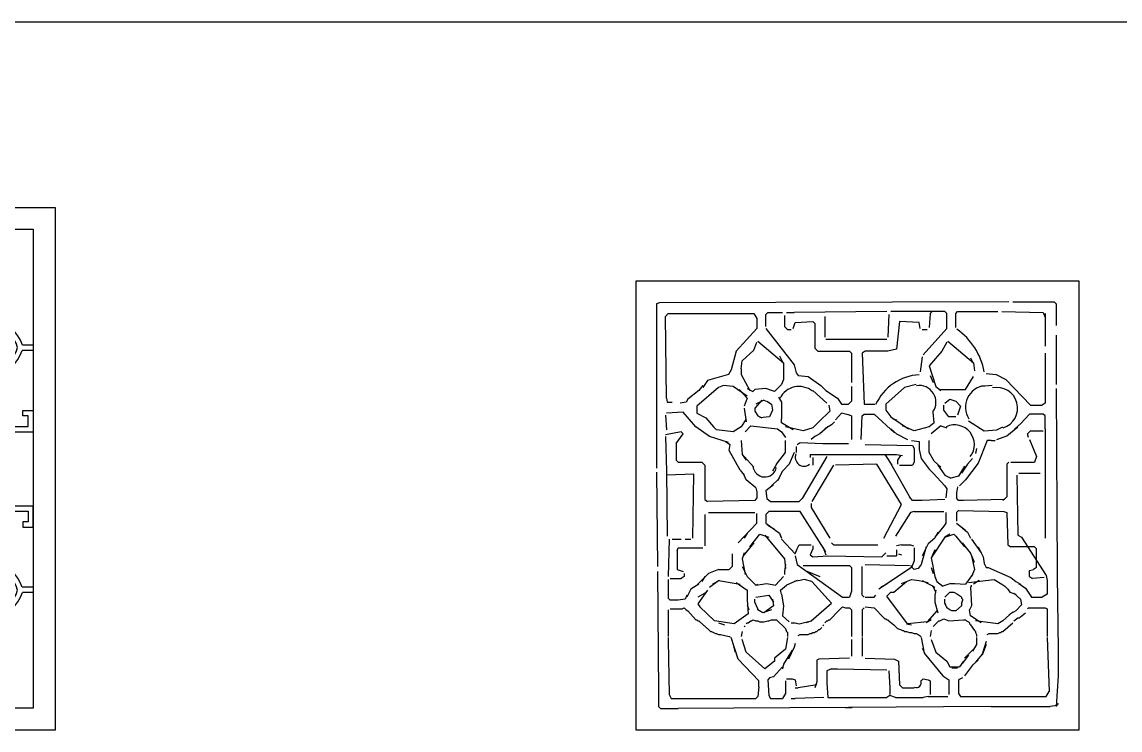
# Model space of a CAD drawing. Extents: x 12262 to 40734, y 30451 to 49613.
# Drawn here: x 24533 to 27056, y 35573 to 37200 of the extents above; entities that cross this region are included whole.
import ezdxf

# ---------------------------------------------------------------- set-up
doc = ezdxf.new("R2010")
doc.units = 0
doc.header["$LTSCALE"] = 0.85
doc.header["$MEASUREMENT"] = 0
doc.layers.get('0').update_dxf_attribs({"linetype": 'CONTINUOUS'})
doc.layers.add('www.cad-blocks.net', color=7, linetype='CONTINUOUS')

# ---------------------------------------------------------------- blocks, each defined once
blk = doc.blocks.new('A$C56401FD3')
for p, q in [((0, 0), (0, 1200)), ((0, 1200), (1200, 1200)), ((1200, 1200), (1200, 0)), ((50, 50), (50, 1150)), ((50, 1150), (1150, 1150)), ((303, 1111.5), (303, 1150)), ((315, 1111.8), (315, 1150)), ((454, 1126), (454, 1150)), ((454, 1150), (503, 1150)), ((491, 1138), (466, 1138)), ((466, 1138), (466, 1126)), ((491, 1088), (491, 1138)), ((503, 1100), (503, 1150)), ((697, 1100), (697, 1150)), ((746, 1150), (697, 1150)), ((709, 1088), (709, 1138)), ((709, 1138), (734, 1138)), ((734, 1138), (734, 1126)), ((746, 1126), (746, 1150)), ((885, 1111.8), (885, 1150)), ((897, 1111.5), (897, 1150)), ((1150, 1150), (1150, 50)), ((466, 1126), (454, 1126)), ((734, 1126), (746, 1126)), ((594, 1088), (491, 1088)), ((594, 1100), (503, 1100)), ((594, 1100), (697, 1100)), ((594, 1088), (594, 884)), ((606, 1088), (606, 884)), ((606, 1088), (709, 1088)), ((50, 884), (75.1, 884)), ((289, 898), (289, 858)), ((329, 898), (289, 898)), ((301, 886), (301, 870)), ((317, 886), (301, 886)), ((317, 870), (317, 886)), ((329, 858), (329, 898)), ((542.5, 884), (594, 884)), ((657.5, 884), (606, 884)), ((871, 858), (871, 898)), ((871, 898), (911, 898)), ((883, 870), (883, 886)), ((883, 886), (899, 886)), ((899, 886), (899, 870)), ((911, 898), (911, 858)), ((1150, 884), (1124.9, 884)), ((50, 872), (75.5, 872)), ((289, 858), (329, 858)), ((301, 870), (317, 870)), ((542.8, 872), (594, 872)), ((594, 872), (594, 709)), ((606, 872), (606, 709)), ((657.2, 872), (606, 872)), ((911, 858), (871, 858)), ((899, 870), (883, 870)), ((1150, 872), (1124.5, 872)), ((74, 734), (50, 734)), ((50, 734), (50, 685)), ((74, 722), (74, 734)), ((1126, 722), (1126, 734)), ((1126, 734), (1150, 734)), ((1150, 734), (1150, 685)), ((62, 697), (62, 722)), ((62, 722), (74, 722)), ((594, 709), (517.2, 709)), ((517.2, 709), (517.2, 679)), ((606, 709), (682.8, 709)), ((682.8, 709), (682.8, 679)), ((1138, 722), (1126, 722)), ((1138, 697), (1138, 722)), ((100, 685), (50, 685)), ((112, 697), (62, 697)), ((100, 594), (100, 685)), ((112, 606), (112, 697)), ((505.9, 606), (550, 697)), ((516.4, 600), (557.5, 685)), ((544.5, 697), (529.2, 697)), ((529.2, 697), (529.2, 691)), ((541.2, 691), (529.2, 691)), ((541.2, 691), (541.2, 679)), ((594, 697), (544.5, 697)), ((557.5, 685), (594, 685)), ((594, 697), (655.5, 697)), ((642.5, 685), (594, 685)), ((683.6, 600), (642.5, 685)), ((694.1, 606), (650, 697)), ((655.5, 697), (670.8, 697)), ((658.8, 691), (670.8, 691)), ((658.8, 691), (658.8, 679)), ((670.8, 697), (670.8, 691)), ((1088, 697), (1138, 697)), ((1088, 606), (1088, 697)), ((1100, 685), (1150, 685)), ((1100, 594), (1100, 685)), ((541.2, 679), (517.2, 679)), ((658.8, 679), (682.8, 679)), ((303, 644.2), (303, 606)), ((315, 644.5), (315, 606)), ((885, 644.5), (885, 606)), ((897, 644.2), (897, 606)), ((100, 606), (100, 515)), ((303, 606), (112, 606)), ((303, 606), (112, 606)), ((505.9, 606), (315, 606)), ((505.9, 606), (315, 606)), ((694.1, 606), (885, 606)), ((694.1, 606), (885, 606)), ((897, 606), (1088, 606)), ((897, 606), (1088, 606)), ((1100, 606), (1100, 515)), ((303, 594), (112, 594)), ((303, 594), (112, 594)), ((112, 594), (112, 503)), ((303, 555.8), (303, 594)), ((505.9, 594), (315, 594)), ((505.9, 594), (315, 594)), ((315, 555.5), (315, 594)), ((505.9, 594), (550, 503)), ((516.4, 600), (557.5, 515)), ((683.6, 600), (642.5, 515)), ((694.1, 594), (650, 503)), ((694.1, 594), (885, 594)), ((694.1, 594), (885, 594)), ((885, 555.5), (885, 594)), ((897, 594), (1088, 594)), ((897, 594), (1088, 594)), ((897, 555.8), (897, 594)), ((1088, 594), (1088, 503)), ((100, 515), (50, 515)), ((50, 466), (50, 515)), ((541.2, 521), (517.2, 521)), ((517.2, 491), (517.2, 521)), ((529.2, 503), (529.2, 509)), ((541.2, 509), (529.2, 509)), ((541.2, 509), (541.2, 521)), ((557.5, 515), (594, 515)), ((642.5, 515), (594, 515)), ((658.8, 509), (658.8, 521)), ((658.8, 521), (682.8, 521)), ((658.8, 509), (670.8, 509)), ((670.8, 503), (670.8, 509)), ((682.8, 491), (682.8, 521)), ((1100, 515), (1150, 515)), ((1150, 466), (1150, 515)), ((112, 503), (62, 503)), ((62, 503), (62, 478)), ((594, 491), (517.2, 491)), ((544.5, 503), (529.2, 503)), ((594, 503), (544.5, 503)), ((594, 503), (655.5, 503)), ((594, 328), (594, 491)), ((606, 491), (682.8, 491)), ((606, 328), (606, 491)), ((655.5, 503), (670.8, 503)), ((1088, 503), (1138, 503)), ((1138, 503), (1138, 478)), ((74, 466), (50, 466)), ((62, 478), (74, 478)), ((74, 478), (74, 466)), ((1138, 478), (1126, 478)), ((1126, 478), (1126, 466)), ((1126, 466), (1150, 466)), ((50, 328), (75.5, 328)), ((289, 302), (289, 342)), ((289, 342), (329, 342)), ((301, 314), (301, 330)), ((301, 330), (317, 330)), ((317, 330), (317, 314)), ((329, 342), (329, 302)), ((542.8, 328), (594, 328)), ((657.2, 328), (606, 328)), ((911, 342), (871, 342)), ((871, 342), (871, 302)), ((899, 330), (883, 330)), ((883, 330), (883, 314)), ((899, 314), (899, 330)), ((911, 302), (911, 342)), ((1150, 328), (1124.5, 328)), ((50, 316), (75.1, 316)), ((317, 314), (301, 314)), ((542.5, 316), (594, 316)), ((594, 112), (594, 316)), ((657.5, 316), (606, 316)), ((606, 112), (606, 316)), ((883, 314), (899, 314)), ((1150, 316), (1124.9, 316)), ((329, 302), (289, 302)), ((871, 302), (911, 302)), ((594, 112), (491, 112)), ((491, 112), (491, 62)), ((606, 112), (709, 112)), ((709, 112), (709, 62)), ((303, 88.5), (303, 50)), ((315, 88.2), (315, 50)), ((503, 100), (503, 50)), ((606, 100), (503, 100)), ((606, 100), (697, 100)), ((697, 100), (697, 50)), ((885, 88.2), (885, 50)), ((897, 88.5), (897, 50)), ((466, 74), (454, 74)), ((454, 74), (454, 50)), ((466, 62), (466, 74)), ((491, 62), (466, 62)), ((709, 62), (734, 62)), ((734, 62), (734, 74)), ((734, 74), (746, 74)), ((746, 74), (746, 50)), ((1150, 50), (50, 50)), ((454, 50), (503, 50)), ((746, 50), (697, 50)), ((1200, 0), (0, 0))]:
    blk.add_line(p, q)
for centre, radius, start, end in [((330.1, 1030.1), 85.8, 108.433, 170.3204), ((288.9, 1030.1), 85.8, 9.6796, 72.2845), ((911.1, 1030.1), 85.8, 107.7155, 170.3204), ((869.9, 1030.1), 85.8, 9.6796, 71.567), ((330.1, 1030.1), 73.8, 106.2226, 171.6488), ((288.9, 1030.1), 73.8, 8.3512, 73.7774), ((911.1, 1030.1), 73.8, 106.2226, 171.6488), ((869.9, 1030.1), 73.8, 8.3512, 73.7774), ((359.6, 988.7), 127, 153.916, 199.5448), ((359.6, 988.7), 115, 153.0418, 232.1007), ((259.4, 988.7), 115, 307.8993, 26.9582), ((259.4, 988.7), 127, 340.4552, 26.084), ((940.6, 988.7), 127, 153.916, 199.5448), ((940.6, 988.7), 115, 153.0418, 232.1007), ((840.4, 988.7), 115, 307.8993, 26.9582), ((840.4, 988.7), 127, 340.4552, 26.084), ((156.8, 857.9), 85.8, 99.6796, 162.2845), ((198.2, 828.4), 127, 70.4552, 116.084), ((198.2, 828.4), 115, 37.8993, 116.9582), ((419.7, 827.4), 115, 63.0418, 142.1007), ((419.7, 827.4), 127, 63.916, 109.5448), ((461.1, 856.9), 85.8, 18.433, 80.3204), ((738.9, 856.9), 85.8, 99.6796, 161.567), ((780.3, 827.4), 127, 70.4552, 116.084), ((780.3, 827.4), 115, 37.8993, 116.9582), ((1001.8, 828.4), 115, 63.0418, 142.1007), ((1001.8, 828.4), 127, 63.916, 109.5448), ((1043.2, 857.9), 85.8, 17.7155, 80.3204), ((156.8, 857.9), 73.8, 98.3512, 163.7774), ((461.1, 856.9), 73.8, 16.2226, 81.6488), ((738.9, 856.9), 73.8, 98.3512, 163.7774), ((1043.2, 857.9), 73.8, 16.2226, 81.6488), ((156.8, 899.1), 85.8, 198.433, 260.3204), ((156.8, 899.1), 73.8, 196.2226, 261.6488), ((198.2, 928.6), 115, 243.0418, 322.1007), ((358.6, 767.3), 115, 127.8993, 206.9582), ((258.3, 767.3), 115, 333.0418, 52.1007), ((461.1, 898.1), 73.8, 278.3512, 343.7774), ((461.1, 898.1), 85.8, 279.6796, 342.2845), ((738.9, 898.1), 85.8, 197.7155, 260.3204), ((738.9, 898.1), 73.8, 196.2226, 261.6488), ((941.7, 767.3), 115, 127.8993, 206.9582), ((1001.8, 928.6), 115, 217.8993, 296.9582), ((841.4, 767.3), 115, 333.0418, 52.1007), ((1043.2, 899.1), 73.8, 278.3512, 343.7774), ((1043.2, 899.1), 85.8, 279.6796, 341.567), ((419.7, 927.6), 115, 217.8993, 296.9582), ((780.3, 927.6), 115, 243.0418, 322.1007), ((198.2, 928.6), 127, 243.916, 289.5448), ((358.6, 767.3), 127, 160.4552, 206.084), ((258.3, 767.3), 127, 333.916, 19.5448), ((419.7, 927.6), 127, 250.4552, 296.084), ((780.3, 927.6), 127, 243.916, 289.5448), ((941.7, 767.3), 127, 160.4552, 206.084), ((841.4, 767.3), 127, 333.916, 19.5448), ((1001.8, 928.6), 127, 250.4552, 296.084), ((329.1, 725.9), 85.8, 189.6796, 252.2845), ((329.1, 725.9), 73.8, 188.3512, 253.7774), ((287.9, 725.9), 73.8, 286.2226, 351.6488), ((287.9, 725.9), 85.8, 288.433, 350.3204), ((912.1, 725.9), 85.8, 189.6796, 251.567), ((912.1, 725.9), 73.8, 188.3512, 253.7774), ((870.9, 725.9), 73.8, 286.2226, 351.6488), ((870.9, 725.9), 85.8, 287.7155, 350.3204), ((329.1, 474.1), 85.8, 107.7155, 170.3204), ((287.9, 474.1), 85.8, 9.6796, 71.567), ((912.1, 474.1), 85.8, 108.433, 170.3204), ((870.9, 474.1), 85.8, 9.6796, 72.2845), ((329.1, 474.1), 73.8, 106.2226, 171.6488), ((287.9, 474.1), 73.8, 8.3512, 73.7774), ((912.1, 474.1), 73.8, 106.2226, 171.6488), ((870.9, 474.1), 73.8, 8.3512, 73.7774), ((358.6, 432.7), 127, 153.916, 199.5448), ((358.6, 432.7), 115, 153.0418, 232.1007), ((258.3, 432.7), 115, 307.8993, 26.9582), ((258.3, 432.7), 127, 340.4552, 26.084), ((941.7, 432.7), 127, 153.916, 199.5448), ((941.7, 432.7), 115, 153.0418, 232.1007), ((841.4, 432.7), 115, 307.8993, 26.9582), ((841.4, 432.7), 127, 340.4552, 26.084), ((156.8, 300.9), 85.8, 99.6796, 161.567), ((198.2, 271.4), 127, 70.4552, 116.084), ((198.2, 271.4), 115, 37.8993, 116.9582), ((419.7, 272.4), 115, 63.0418, 142.1007), ((419.7, 272.4), 127, 63.916, 109.5448), ((461.1, 301.9), 85.8, 17.7155, 80.3204), ((738.9, 301.9), 85.8, 99.6796, 162.2845), ((780.3, 272.4), 127, 70.4552, 116.084), ((780.3, 272.4), 115, 37.8993, 116.9582), ((1001.8, 271.4), 115, 63.0418, 142.1007), ((1001.8, 271.4), 127, 63.916, 109.5448), ((1043.2, 300.9), 85.8, 18.433, 80.3204), ((156.8, 300.9), 73.8, 98.3512, 163.7774), ((461.1, 301.9), 73.8, 16.2226, 81.6488), ((738.9, 301.9), 73.8, 98.3512, 163.7774), ((1043.2, 300.9), 73.8, 16.2226, 81.6488), ((156.8, 342.1), 85.8, 197.7155, 260.3204), ((156.8, 342.1), 73.8, 196.2226, 261.6488), ((461.1, 343.1), 73.8, 278.3512, 343.7774), ((461.1, 343.1), 85.8, 279.6796, 341.567), ((738.9, 343.1), 85.8, 198.433, 260.3204), ((738.9, 343.1), 73.8, 196.2226, 261.6488), ((1043.2, 342.1), 73.8, 278.3512, 343.7774), ((1043.2, 342.1), 85.8, 279.6796, 342.2845), ((198.2, 371.6), 115, 243.0418, 322.1007), ((359.6, 211.3), 115, 127.8993, 206.9582), ((419.7, 372.6), 115, 217.8993, 296.9582), ((259.4, 211.3), 115, 333.0418, 52.1007), ((780.3, 372.6), 115, 243.0418, 322.1007), ((940.6, 211.3), 115, 127.8993, 206.9582), ((840.4, 211.3), 115, 333.0418, 52.1007), ((1001.8, 371.6), 115, 217.8993, 296.9582), ((198.2, 371.6), 127, 243.916, 289.5448), ((359.6, 211.3), 127, 160.4552, 206.084), ((259.4, 211.3), 127, 333.916, 19.5448), ((419.7, 372.6), 127, 250.4552, 296.084), ((780.3, 372.6), 127, 243.916, 289.5448), ((940.6, 211.3), 127, 160.4552, 206.084), ((840.4, 211.3), 127, 333.916, 19.5448), ((1001.8, 371.6), 127, 250.4552, 296.084), ((330.1, 169.9), 85.8, 189.6796, 251.567), ((330.1, 169.9), 73.8, 188.3512, 253.7774), ((288.9, 169.9), 73.8, 286.2226, 351.6488), ((288.9, 169.9), 85.8, 287.7155, 350.3204), ((911.1, 169.9), 85.8, 189.6796, 252.2845), ((911.1, 169.9), 73.8, 188.3512, 253.7774), ((869.9, 169.9), 73.8, 286.2226, 351.6488), ((869.9, 169.9), 85.8, 288.433, 350.3204)]:
    blk.add_arc(centre, radius, start, end)
blk = doc.blocks.new('A$C62C101B9')
for p, q in [((0, 1031.8), (1016.9, 1031.8)), ((0, 0), (0, 1031.8)), ((1016.9, 1031.8), (1016.9, 0)), ((53.6, 981.2), (46.8, 979)), ((46.8, 979), (46.8, 601.4)), ((856.2, 983.5), (53.6, 981.2)), ((297.8, 954.1), (302.3, 958.6)), ((302.3, 958.6), (336.2, 958.6)), ((345.3, 958.6), (356.6, 958.6)), ((356.6, 958.6), (363.3, 958.6)), ((575.8, 960.9), (363.3, 958.6)), ((709.2, 960.9), (584.9, 960.9)), ((679.8, 960.9), (675.3, 956.4)), ((713.7, 956.4), (709.2, 960.9)), ((734.1, 956.4), (738.6, 960.9)), ((738.6, 960.9), (831.3, 960.9)), ((840.3, 960.9), (935.3, 958.6)), ((865.2, 983.5), (960.2, 983.5)), ((935.3, 958.6), (939.8, 947.3)), ((960.2, 983.5), (964.7, 979)), ((964.7, 979), (964.7, 929.2)), ((67.2, 949.6), (74, 956.4)), ((69.5, 761.9), (67.2, 949.6)), ((74, 956.4), (270.7, 956.4)), ((270.7, 956.4), (277.4, 945.1)), ((277.4, 945.1), (277.4, 931.5)), ((297.8, 927), (297.8, 954.1)), ((340.7, 951.8), (340.7, 927)), ((361.1, 922.5), (365.6, 936)), ((365.6, 936), (406.3, 938.3)), ((406.3, 938.3), (410.8, 933.8)), ((410.8, 933.8), (410.8, 877.2)), ((433.4, 949.6), (433.4, 902.1)), ((580.4, 954.1), (578.1, 902.1)), ((605.2, 938.3), (598.4, 875)), ((650.4, 936), (605.2, 938.3)), ((652.7, 922.5), (650.4, 936)), ((675.3, 956.4), (673.1, 924.7)), ((713.7, 922.5), (713.7, 956.4)), ((734.1, 924.7), (734.1, 956.4)), ((939.8, 956.4), (939.8, 881.8)), ((277.4, 922.5), (230, 870.5)), ((277.4, 931.5), (277.4, 922.5)), ((297.8, 922.5), (363.3, 838.8)), ((340.7, 927), (347.5, 920.2)), ((347.5, 920.2), (356.6, 920.2)), ((657.2, 920.2), (668.5, 920.2)), ((659.5, 861.4), (713.7, 922.5)), ((270.7, 872.7), (277.4, 890.8)), ((279.7, 893.1), (338.5, 843.3)), ((435.7, 897.6), (575.8, 897.6)), ((713.7, 890.8), (702.4, 870.5)), ((716, 893.1), (774.8, 843.3)), ((964.7, 906.6), (964.7, 793.6)), ((230, 870.5), (218.7, 827.5)), ((243.5, 847.9), (270.7, 872.7)), ((329.4, 859.2), (338.5, 841.1)), ((410.8, 877.2), (417.6, 870.5)), ((417.6, 870.5), (489.9, 870.5)), ((489.9, 870.5), (494.5, 865.9)), ((494.5, 865.9), (494.5, 798.1)), ((526.1, 870.5), (519.3, 865.9)), ((519.3, 865.9), (523.8, 748.4)), ((578.1, 870.5), (526.1, 870.5)), ((598.4, 875), (578.1, 870.5)), ((702.4, 870.5), (673.1, 836.5)), ((939.8, 865.9), (939.8, 750.6)), ((241.3, 829.8), (243.5, 847.9)), ((338.5, 843.3), (338.5, 804.9)), ((363.3, 838.8), (367.9, 820.7)), ((657.2, 856.9), (652.7, 823)), ((673.1, 836.5), (688.9, 789.1)), ((768, 854.6), (774.8, 841.1)), ((774.8, 843.3), (777, 825.2)), ((211.9, 816.2), (164.4, 802.6)), ((218.7, 827.5), (211.9, 816.2)), ((241.3, 829.8), (241.3, 816.2)), ((241.3, 816.2), (261.6, 780)), ((367.9, 820.7), (372.4, 813.9)), ((372.4, 813.9), (395, 811.7)), ((395, 811.7), (424.4, 791.3)), ((675.3, 813.9), (682.1, 798.1)), ((756.7, 782.3), (774.8, 811.7)), ((804.2, 818.5), (826.8, 816.2)), ((826.8, 816.2), (849.4, 804.9)), ((189.3, 786.8), (139.5, 743.9)), ((153.1, 791.3), (144.1, 780)), ((164.4, 802.6), (153.1, 786.8)), ((200.6, 791.3), (189.3, 786.8)), ((223.2, 789.1), (200.6, 791.3)), ((254.8, 766.5), (223.2, 789.1)), ((236.7, 782.3), (254.8, 761.9)), ((254.8, 784.6), (268.4, 777.8)), ((272.9, 782.3), (268.4, 777.8)), ((297.8, 784.6), (272.9, 782.3)), ((318.1, 777.8), (297.8, 784.6)), ((333.9, 793.6), (318.1, 777.8)), ((338.5, 804.9), (333.9, 793.6)), ((424.4, 791.3), (435.7, 780)), ((494.5, 789.1), (494.5, 755.2)), ((616.5, 786.8), (573.6, 748.4)), ((643.7, 793.6), (616.5, 786.8)), ((688.9, 789.1), (700.2, 780)), ((695.7, 782.3), (756.7, 782.3)), ((817.7, 791.3), (792.9, 789.1)), ((849.4, 804.9), (905.9, 746.1)), ((964.7, 784.6), (966.9, 361.8)), ((69.5, 761.9), (71.7, 752.9)), ((119.2, 759.7), (114.7, 752.9)), ((144.1, 780), (119.2, 759.7)), ((254.8, 761.9), (248, 743.9)), ((288.7, 757.4), (272.9, 739.3)), ((293.3, 757.4), (275.2, 748.4)), ((293.3, 757.4), (304.6, 752.9)), ((327.2, 764.2), (333.9, 752.9)), ((437.9, 750.6), (406.3, 780)), ((435.7, 780), (462.8, 761.9)), ((462.8, 761.9), (471.9, 748.4)), ((709.2, 750.6), (720.5, 759.7)), ((720.5, 759.7), (734.1, 755.2)), ((71.7, 752.9), (83, 752.9)), ((114.7, 752.9), (101.1, 750.6)), ((139.5, 743.9), (139.5, 728)), ((248, 739.3), (252.6, 707.7)), ((272.9, 739.3), (272.9, 732.6)), ((272.9, 732.6), (279.7, 721.3)), ((300, 755.2), (311.3, 748.4)), ((313.6, 734.8), (306.8, 719)), ((311.3, 748.4), (313.6, 734.8)), ((333.9, 752.9), (333.9, 714.5)), ((444.7, 732.6), (419.9, 707.7)), ((442.5, 746.1), (444.7, 732.6)), ((471.9, 748.4), (487.7, 748.4)), ((494.5, 755.2), (487.7, 748.4)), ((523.8, 748.4), (548.7, 748.4)), ((573.6, 748.4), (573.6, 734.8)), ((573.6, 734.8), (584.9, 719)), ((707, 734.8), (707, 746.1)), ((718.3, 719), (707, 734.8)), ((734.1, 755.2), (745.4, 743.9)), ((745.4, 743.9), (738.6, 723.5)), ((905.9, 746.1), (933, 746.1)), ((939.8, 750.6), (933, 746.1)), ((67.2, 723.5), (69.5, 689.6)), ((107.9, 730.3), (69.5, 728)), ((137.3, 696.4), (107.9, 730.3)), ((139.5, 728), (159.9, 716.7)), ((159.9, 716.7), (178, 696.4)), ((252.6, 714.5), (241.3, 696.4)), ((279.7, 721.3), (288.7, 716.7)), ((306.8, 719), (284.2, 716.7)), ((333.9, 705.4), (333.9, 714.5)), ((419.9, 707.7), (406.3, 694.1)), ((456, 707.7), (449.2, 700.9)), ((471.9, 728), (458.3, 712.2)), ((489.9, 723.5), (471.9, 728)), ((485.4, 725.8), (494.5, 721.3)), ((494.5, 721.3), (494.5, 667)), ((517.1, 667), (519.3, 721.3)), ((519.3, 721.3), (523.8, 725.8)), ((523.8, 725.8), (546.5, 725.8)), ((546.5, 725.8), (593.9, 682.8)), ((584.9, 719), (625.6, 691.9)), ((589.4, 714.5), (598.4, 712.2)), ((684.4, 705.4), (682.1, 730.3)), ((734.1, 719), (718.3, 719)), ((763.5, 709.9), (799.6, 687.3)), ((903.6, 725.8), (883.3, 703.2)), ((935.3, 725.8), (903.6, 725.8)), ((939.8, 721.3), (935.3, 725.8)), ((939.8, 691.9), (939.8, 721.3)), ((103.4, 685.1), (67.2, 678.3)), ((107.9, 680.6), (103.4, 685.1)), ((168.9, 673.8), (137.3, 696.4)), ((178, 696.4), (184.7, 689.6)), ((223.2, 685.1), (184.7, 689.6)), ((241.3, 696.4), (223.2, 685.1)), ((250.3, 685.1), (263.9, 698.6)), ((263.9, 698.6), (324.9, 691.9)), ((324.9, 691.9), (333.9, 685.1)), ((361.1, 689.6), (333.9, 705.4)), ((333.9, 685.1), (343, 671.5)), ((383.7, 687.3), (343, 696.4)), ((406.3, 694.1), (383.7, 687.3)), ((440.2, 696.4), (422.1, 680.6)), ((449.2, 700.9), (433.4, 691.9)), ((584.9, 691.9), (598.4, 680.6)), ((639.1, 687.3), (612, 698.6)), ((673.1, 696.4), (639.1, 687.3)), ((684.4, 705.4), (673.1, 696.4)), ((700.2, 698.6), (677.6, 680.6)), ((700.2, 698.6), (713.7, 694.1)), ((799.6, 687.3), (829, 689.6)), ((829, 689.6), (842.6, 696.4)), ((851.6, 676), (876.5, 696.4)), ((883.3, 703.2), (869.7, 691.9)), ((899.1, 680.6), (905.9, 687.3)), ((905.9, 687.3), (935.3, 687.3)), ((939.8, 691.9), (939.8, 685.1)), ((939.8, 685.1), (939.8, 594.7)), ((67.2, 673.8), (69.5, 594.7)), ((92.1, 658), (107.9, 680.6)), ((92.1, 658), (92.1, 619.5)), ((211.9, 660.2), (168.9, 673.8)), ((205.1, 662.5), (216.4, 655.7)), ((241.3, 664.7), (243.5, 633.1)), ((343, 637.6), (343, 664.7)), ((370.1, 655.7), (376.9, 660.2)), ((376.9, 660.2), (428.9, 658)), ((410.8, 673.8), (401.8, 667)), ((422.1, 680.6), (410.8, 673.8)), ((428.9, 658), (487.7, 658)), ((598.4, 680.6), (623.3, 667)), ((632.4, 664.7), (650.4, 662.5)), ((650.4, 662.5), (650.4, 653.4)), ((673.1, 637.6), (673.1, 664.7)), ((806.4, 664.7), (786.1, 612.7)), ((815.5, 664.7), (806.4, 664.7)), ((815.5, 664.7), (824.5, 664.7)), ((829, 667), (851.6, 676)), ((901.4, 671.5), (899.1, 680.6)), ((903.6, 667), (919.5, 628.6)), ((214.1, 642.1), (216.4, 655.7)), ((239, 596.9), (214.1, 642.1)), ((243.5, 633.1), (252.6, 619.5)), ((322.6, 610.5), (343, 637.6)), ((363.3, 637.6), (352, 610.5)), ((367.9, 651.2), (367.9, 637.6)), ((399.5, 633.1), (598.4, 633.1)), ((399.5, 633.1), (399.5, 626.3)), ((526.1, 655.7), (634.6, 653.4)), ((571.3, 633.1), (587.1, 608.2)), ((598.4, 633.1), (612, 630.8)), ((607.5, 630.8), (600.7, 619.5)), ((634.6, 653.4), (639.1, 646.7)), ((639.1, 646.7), (639.1, 615)), ((650.4, 653.4), (650.4, 644.4)), ((650.4, 644.4), (655, 624)), ((684.4, 617.3), (673.1, 637.6)), ((781.6, 646.7), (779.3, 635.3)), ((92.1, 619.5), (96.6, 615)), ((96.6, 615), (150.8, 615)), ((150.8, 615), (157.6, 608.2)), ((157.6, 608.2), (157.6, 538.1)), ((248, 628.6), (270.7, 603.7)), ((322.6, 610.5), (313.6, 594.7)), ((352, 610.5), (336.2, 594.7)), ((437.9, 628.6), (381.4, 531.4)), ((453.8, 608.2), (404, 524.6)), ((406.3, 626.3), (406.3, 608.2)), ((553.2, 610.5), (458.3, 608.2)), ((609.8, 517.8), (553.2, 610.5)), ((578.1, 624), (630.1, 531.4)), ((600.7, 619.5), (600.7, 610.5)), ((605.2, 608.2), (634.6, 608.2)), ((639.1, 615), (634.6, 608.2)), ((655, 624), (673.1, 599.2)), ((684.4, 617.3), (700.2, 603.7)), ((693.4, 608.2), (709.2, 585.6)), ((754.4, 606), (740.9, 583.4)), ((761.2, 610.5), (747.7, 590.1)), ((786.1, 612.7), (756.7, 574.3)), ((772.5, 624), (761.2, 610.5)), ((856.2, 615), (851.6, 610.5)), ((851.6, 610.5), (851.6, 535.9)), ((860.7, 615), (914.9, 615)), ((919.5, 628.6), (914.9, 615)), ((46.8, 592.4), (49.1, 375.4)), ((69.5, 594.7), (71.7, 445.5)), ((132.8, 587.9), (69.5, 585.6)), ((130.5, 440.9), (132.8, 587.9)), ((239, 596.9), (248, 585.6)), ((252.6, 574.3), (248, 585.6)), ((336.2, 594.7), (324.9, 572)), ((673.1, 599.2), (682.1, 590.1)), ((682.1, 590.1), (709.2, 560.7)), ((709.2, 585.6), (722.8, 578.8)), ((740.9, 583.4), (722.8, 578.8)), ((874.2, 585.6), (876.5, 447.7)), ((878.8, 590.1), (899.1, 590.1)), ((899.1, 590.1), (928.5, 590.1)), ((939.8, 594.7), (939.8, 587.9)), ((939.8, 587.9), (939.8, 447.7)), ((275.2, 556.2), (252.6, 574.3)), ((275.2, 556.2), (277.4, 547.2)), ((315.9, 563), (297.8, 549.4)), ((329.4, 578.8), (309.1, 558.5)), ((709.2, 560.7), (713.7, 554)), ((738.6, 558.5), (736.3, 544.9)), ((756.7, 574.3), (743.1, 560.7)), ((157.6, 538.1), (157.6, 529.1)), ((277.4, 533.6), (272.9, 526.8)), ((277.4, 547.2), (277.4, 533.6)), ((297.8, 549.4), (300, 531.4)), ((300, 531.4), (309.1, 524.6)), ((381.4, 531.4), (374.6, 524.6)), ((634.6, 526.8), (627.8, 535.9)), ((713.7, 554), (711.5, 533.6)), ((736.3, 544.9), (736.3, 533.6)), ((740.9, 526.8), (736.3, 533.6)), ((851.6, 535.9), (842.6, 526.8)), ((157.6, 529.1), (164.4, 524.6)), ((272.9, 526.8), (164.4, 524.6)), ((309.1, 524.6), (374.6, 524.6)), ((401.8, 520.1), (401.8, 511)), ((401.8, 511), (444.7, 440.9)), ((569.1, 440.9), (609.8, 517.8)), ((657.2, 526.8), (634.6, 526.8)), ((709.2, 529.1), (657.2, 526.8)), ((752.2, 526.8), (740.9, 526.8)), ((847.1, 529.1), (752.2, 526.8)), ((157.6, 495.2), (157.6, 422.8)), ((166.7, 499.7), (272.9, 499.7)), ((277.4, 474.8), (277.4, 497.4)), ((304.6, 502), (297.8, 495.2)), ((297.8, 495.2), (297.8, 474.8)), ((376.9, 502), (304.6, 502)), ((435.7, 409.3), (376.9, 502)), ((630.1, 499.7), (596.2, 445.5)), ((639.1, 502), (630.1, 499.7)), ((639.1, 502), (707, 502)), ((711.5, 499.7), (711.5, 474.8)), ((736.3, 499.7), (740.9, 504.2)), ((736.3, 499.7), (736.3, 492.9)), ((736.3, 492.9), (736.3, 479.4)), ((740.9, 504.2), (844.9, 502)), ((844.9, 502), (851.6, 499.7)), ((851.6, 499.7), (853.9, 425.1)), ((234.5, 429.6), (277.4, 474.8)), ((297.8, 474.8), (329.4, 452.2)), ((302.3, 470.3), (318.1, 461.3)), ((707, 468.1), (686.6, 443.2)), ((693.4, 454.5), (686.6, 440.9)), ((711.5, 474.8), (707, 468.1)), ((736.3, 474.8), (756.7, 459)), ((749.9, 463.5), (761.2, 454.5)), ((761.2, 454.5), (768, 440.9)), ((76.2, 438.7), (74, 352.8)), ((83, 438.7), (103.4, 438.7)), ((112.4, 438.7), (126, 438.7)), ((270.7, 429.6), (245.8, 400.2)), ((254.8, 452.2), (248, 440.9)), ((261.6, 420.6), (284.2, 450)), ((284.2, 450), (304.6, 443.2)), ((295.5, 447.7), (340.7, 393.5)), ((329.4, 452.2), (331.7, 445.5)), ((329.4, 452.2), (333.9, 440.9)), ((333.9, 438.7), (365.6, 404.8)), ((449.2, 429.6), (453.8, 425.1)), ((686.6, 440.9), (670.8, 427.4)), ((709.2, 443.2), (677.6, 395.7)), ((720.5, 450), (709.2, 443.2)), ((709.2, 443.2), (729.6, 450)), ((729.6, 450), (734.1, 445.5)), ((734.1, 445.5), (754.4, 420.6)), ((768, 407), (749.9, 429.6)), ((770.3, 438.7), (792.9, 407)), ((876.5, 447.7), (885.6, 443.2)), ((885.6, 443.2), (942.1, 355)), ((939.8, 447.7), (939.8, 440.9)), ((94.3, 411.5), (96.6, 418.3)), ((94.3, 411.5), (94.3, 368.6)), ((96.6, 418.3), (112.4, 418.3)), ((112.4, 418.3), (153.1, 418.3)), ((220.9, 404.8), (220.9, 375.4)), ((248, 407), (243.5, 393.5)), ((365.6, 404.8), (370.1, 416.1)), ((370.1, 416.1), (374.6, 425.1)), ((374.6, 425.1), (401.8, 425.1)), ((406.3, 416.1), (399.5, 402.5)), ((406.3, 422.8), (406.3, 416.1)), ((428.9, 420.6), (435.7, 402.5)), ((453.8, 425.1), (496.7, 425.1)), ((496.7, 425.1), (555.5, 425.1)), ((573.6, 407), (564.5, 398)), ((609.8, 425.1), (598.4, 422.8)), ((598.4, 413.8), (598.4, 400.2)), ((603, 404.8), (609.8, 402.5)), ((609.8, 425.1), (630.1, 425.1)), ((630.1, 425.1), (636.9, 422.8)), ((639.1, 418.3), (639.1, 388.9)), ((670.8, 427.4), (657.2, 400.2)), ((666.3, 420.6), (657.2, 388.9)), ((686.6, 413.8), (679.8, 400.2)), ((777, 384.4), (768, 407)), ((786.1, 420.6), (797.4, 398)), ((853.9, 425.1), (860.7, 420.6)), ((914.9, 420.6), (860.7, 420.6)), ((919.5, 416.1), (914.9, 420.6)), ((919.5, 373.1), (919.5, 416.1)), ((243.5, 393.5), (250.3, 357.3)), ((340.7, 393.5), (343, 370.8)), ((343, 379.9), (340.7, 364.1)), ((365.6, 400.2), (370.1, 379.9)), ((370.1, 379.9), (474.1, 305.3)), ((399.5, 402.5), (406.3, 398)), ((406.3, 398), (440.2, 400.2)), ((440.2, 400.2), (564.5, 398)), ((526.1, 379.9), (627.8, 377.6)), ((575.8, 400.2), (598.4, 400.2)), ((639.1, 388.9), (632.4, 373.1)), ((655, 379.9), (648.2, 370.8)), ((657.2, 388.9), (655, 379.9)), ((677.6, 395.7), (686.6, 352.8)), ((770.3, 400.2), (777, 368.6)), ((797.4, 398), (799.6, 382.2)), ((799.6, 382.2), (804.2, 373.1)), ((49.1, 364.1), (51.4, 86)), ((94.3, 368.6), (101.1, 366.3)), ((101.1, 366.3), (107.9, 364.1)), ((110.1, 359.5), (110.1, 352.8)), ((166.7, 359.5), (139.5, 332.4)), ((189.3, 368.6), (166.7, 359.5)), ((189.3, 368.6), (198.3, 368.6)), ((198.3, 368.6), (214.1, 368.6)), ((220.9, 375.4), (214.1, 368.6)), ((243.5, 375.4), (254.8, 352.8)), ((340.7, 364.1), (340.7, 357.3)), ((383.7, 377.6), (471.9, 377.6)), ((388.2, 366.3), (422.1, 352.8)), ((471.9, 377.6), (489.9, 377.6)), ((489.9, 377.6), (494.5, 373.1)), ((494.5, 373.1), (494.5, 318.9)), ((519.3, 309.8), (519.3, 375.4)), ((632.4, 373.1), (557.8, 323.4)), ((630.1, 377.6), (639.1, 368.6)), ((648.2, 370.8), (639.1, 368.6)), ((677.6, 373.1), (682.1, 359.5)), ((772.5, 357.3), (756.7, 334.7)), ((777, 368.6), (770.3, 352.8)), ((804.2, 373.1), (808.7, 373.1)), ((808.7, 373.1), (860.7, 350.5)), ((903.6, 366.3), (912.7, 368.6)), ((903.6, 352.8), (903.6, 366.3)), ((919.5, 373.1), (912.7, 368.6)), ((942.1, 355), (944.3, 343.7)), ((966.9, 361.8), (966.9, 355)), ((966.9, 355), (969.2, 183.2)), ((74, 346), (74, 303)), ((78.5, 348.2), (103.4, 348.2)), ((110.1, 352.8), (103.4, 348.2)), ((144.1, 334.7), (126, 323.4)), ((157.6, 352.8), (150.8, 341.5)), ((168.9, 327.9), (189.3, 343.7)), ((191.5, 343.7), (175.7, 334.7)), ((189.3, 343.7), (239, 334.7)), ((230, 339.2), (254.8, 321.1)), ((254.8, 352.8), (275.2, 332.4)), ((275.2, 332.4), (300, 336.9)), ((275.2, 332.4), (279.7, 334.7)), ((300, 336.9), (320.4, 332.4)), ((338.5, 352.8), (320.4, 332.4)), ((331.7, 321.1), (345.3, 332.4)), ((370.1, 343.7), (345.3, 332.4)), ((376.9, 343.7), (363.3, 341.5)), ((385.9, 346), (376.9, 343.7)), ((404, 341.5), (385.9, 346)), ((449.2, 291.7), (404, 341.5)), ((575.8, 334.7), (562.3, 327.9)), ((591.7, 316.6), (621.1, 341.5)), ((609.8, 336.9), (632.4, 346)), ((632.4, 346), (650.4, 343.7)), ((650.4, 343.7), (670.8, 339.2)), ((657.2, 343.7), (686.6, 327.9)), ((679.8, 332.4), (688.9, 316.6)), ((686.6, 352.8), (691.1, 341.5)), ((691.1, 341.5), (704.7, 330.2)), ((722.8, 336.9), (704.7, 330.2)), ((722.8, 336.9), (731.8, 336.9)), ((731.8, 336.9), (756.7, 334.7)), ((763.5, 339.2), (822.3, 346)), ((768, 327.9), (770.3, 330.2)), ((770.3, 330.2), (770.3, 332.4)), ((788.3, 343.7), (774.8, 334.7)), ((822.3, 346), (840.3, 334.7)), ((840.3, 334.7), (847.1, 330.2)), ((847.1, 330.2), (853.9, 323.4)), ((860.7, 350.5), (872, 341.5)), ((872, 341.5), (883.3, 334.7)), ((878.8, 336.9), (894.6, 325.6)), ((903.6, 352.8), (910.4, 348.2)), ((937.5, 350.5), (910.4, 348.2)), ((944.3, 343.7), (944.3, 312.1)), ((78.5, 298.5), (74, 303)), ((116.9, 309.8), (112.4, 300.8)), ((126, 323.4), (116.9, 305.3)), ((164.4, 321.1), (141.8, 289.5)), ((157.6, 314.3), (141.8, 305.3)), ((254.8, 321.1), (254.8, 314.3)), ((254.8, 314.3), (254.8, 298.5)), ((275.2, 305.3), (304.6, 309.8)), ((304.6, 309.8), (315.9, 294)), ((333.9, 312.1), (331.7, 321.1)), ((333.9, 312.1), (338.5, 284.9)), ((474.1, 305.3), (489.9, 305.3)), ((494.5, 318.9), (489.9, 305.3)), ((523.8, 305.3), (519.3, 309.8)), ((526.1, 305.3), (546.5, 305.3)), ((546.5, 305.3), (551, 309.8)), ((575.8, 307.6), (584.9, 316.6)), ((623.3, 244.3), (575.8, 307.6)), ((584.9, 316.6), (591.7, 316.6)), ((688.9, 321.1), (686.6, 309.8)), ((686.6, 309.8), (686.6, 294)), ((709.2, 305.3), (711.5, 307.6)), ((711.5, 307.6), (720.5, 316.6)), ((720.5, 316.6), (729.6, 316.6)), ((729.6, 316.6), (738.6, 312.1)), ((738.6, 312.1), (745.4, 307.6)), ((745.4, 307.6), (747.7, 305.3)), ((747.7, 305.3), (747.7, 303)), ((747.7, 303), (749.9, 300.8)), ((768, 327.9), (770.3, 284.9)), ((853.9, 323.4), (858.4, 316.6)), ((858.4, 316.6), (872, 312.1)), ((867.5, 314.3), (883.3, 300.8)), ((894.6, 325.6), (908.2, 305.3)), ((908.2, 305.3), (933, 305.3)), ((944.3, 312.1), (933, 305.3)), ((96.6, 298.5), (78.5, 298.5)), ((78.5, 278.2), (105.6, 278.2)), ((112.4, 300.8), (96.6, 298.5)), ((105.6, 278.2), (110.1, 280.4)), ((110.1, 280.4), (114.7, 275.9)), ((141.8, 289.5), (146.3, 282.7)), ((180.2, 251), (146.3, 282.7)), ((254.8, 298.5), (257.1, 266.9)), ((254.8, 287.2), (259.3, 275.9)), ((272.9, 294), (272.9, 300.8)), ((279.7, 278.2), (272.9, 294)), ((279.7, 275.9), (279.7, 278.2)), ((315.9, 284.9), (293.3, 269.1)), ((313.6, 300.8), (315.9, 284.9)), ((338.5, 284.9), (336.2, 262.3)), ((401.8, 251), (449.2, 291.7)), ((465.1, 273.6), (474.1, 282.7)), ((474.1, 282.7), (480.9, 280.4)), ((480.9, 280.4), (489.9, 280.4)), ((489.9, 280.4), (494.5, 275.9)), ((519.3, 275.9), (523.8, 280.4)), ((526.1, 282.7), (546.5, 280.4)), ((546.5, 280.4), (569.1, 257.8)), ((686.6, 294), (693.4, 269.1)), ((709.2, 291.7), (709.2, 300.8)), ((711.5, 287.2), (709.2, 291.7)), ((711.5, 284.9), (711.5, 287.2)), ((713.7, 282.7), (711.5, 284.9)), ((713.7, 280.4), (713.7, 282.7)), ((720.5, 275.9), (713.7, 280.4)), ((747.7, 284.9), (734.1, 273.6)), ((749.9, 298.5), (747.7, 291.7)), ((747.7, 291.7), (747.7, 287.2)), ((747.7, 287.2), (747.7, 284.9)), ((749.9, 300.8), (749.9, 298.5)), ((770.3, 284.9), (765.7, 275.9)), ((885.6, 287.2), (872, 273.6)), ((883.3, 300.8), (885.6, 287.2)), ((899.1, 278.2), (901.4, 280.4)), ((901.4, 280.4), (939.8, 280.4)), ((939.8, 280.4), (944.3, 278.2)), ((944.3, 278.2), (944.3, 273.6)), ((74, 275.9), (74, 269.1)), ((74, 269.1), (74, 262.3)), ((74, 262.3), (74, 237.5)), ((114.7, 275.9), (119.2, 273.6)), ((119.2, 273.6), (137.3, 253.3)), ((137.3, 253.3), (139.5, 253.3)), ((139.5, 253.3), (141.8, 251)), ((257.1, 266.9), (225.4, 244.3)), ((266.1, 251), (268.4, 253.3)), ((268.4, 253.3), (275.2, 251)), ((291, 269.1), (279.7, 275.9)), ((311.3, 275.9), (291, 269.1)), ((304.6, 251), (311.3, 253.3)), ((311.3, 253.3), (322.6, 253.3)), ((322.6, 253.3), (324.9, 251)), ((336.2, 262.3), (352, 248.8)), ((440.2, 251), (442.5, 253.3)), ((442.5, 253.3), (444.7, 253.3)), ((444.7, 253.3), (465.1, 273.6)), ((494.5, 275.9), (494.5, 214.9)), ((519.3, 275.9), (519.3, 214.9)), ((569.1, 257.8), (571.3, 255.6)), ((571.3, 255.6), (573.6, 255.6)), ((573.6, 255.6), (575.8, 253.3)), ((575.8, 253.3), (578.1, 253.3)), ((578.1, 253.3), (580.4, 251)), ((677.6, 253.3), (666.3, 246.5)), ((691.1, 273.6), (668.5, 248.8)), ((697.9, 251), (707, 255.6)), ((707, 255.6), (718.3, 251)), ((718.3, 251), (752.2, 253.3)), ((725, 273.6), (720.5, 275.9)), ((727.3, 273.6), (725, 273.6)), ((734.1, 273.6), (727.3, 273.6)), ((752.2, 253.3), (756.7, 253.3)), ((756.7, 253.3), (759, 251)), ((768, 262.3), (765.7, 275.9)), ((792.9, 246.5), (768, 262.3)), ((865.2, 271.4), (842.6, 251)), ((872, 273.6), (856.2, 264.6)), ((867.5, 251), (876.5, 257.8)), ((876.5, 257.8), (878.8, 257.8)), ((878.8, 257.8), (881, 257.8)), ((881, 257.8), (883.3, 260.1)), ((883.3, 260.1), (894.6, 269.1)), ((944.3, 273.6), (944.3, 214.9)), ((74, 237.5), (74, 223.9)), ((141.8, 251), (144.1, 251)), ((144.1, 251), (146.3, 248.8)), ((146.3, 248.8), (166.7, 230.7)), ((166.7, 230.7), (171.2, 226.2)), ((225.4, 244.3), (180.2, 251)), ((189.3, 246.5), (202.8, 242)), ((248, 237.5), (250.3, 239.7)), ((252.6, 244.3), (254.8, 246.5)), ((254.8, 246.5), (257.1, 246.5)), ((257.1, 246.5), (263.9, 251)), ((263.9, 251), (266.1, 251)), ((275.2, 251), (279.7, 251)), ((279.7, 251), (284.2, 248.8)), ((284.2, 248.8), (293.3, 248.8)), ((293.3, 248.8), (302.3, 251)), ((302.3, 251), (304.6, 251)), ((324.9, 251), (340.7, 235.2)), ((340.7, 235.2), (343, 232.9)), ((343, 232.9), (345.3, 226.2)), ((356.6, 246.5), (365.6, 246.5)), ((365.6, 246.5), (374.6, 244.3)), ((374.6, 244.3), (401.8, 251)), ((404, 251), (390.5, 246.5)), ((415.3, 226.2), (419.9, 230.7)), ((419.9, 230.7), (422.1, 230.7)), ((422.1, 230.7), (426.6, 235.2)), ((428.9, 239.7), (431.2, 242)), ((433.4, 246.5), (437.9, 251)), ((437.9, 251), (440.2, 251)), ((580.4, 251), (591.7, 242)), ((591.7, 242), (600.7, 232.9)), ((600.7, 232.9), (607.5, 230.7)), ((607.5, 230.7), (612, 228.4)), ((612, 228.4), (614.3, 228.4)), ((614.3, 228.4), (616.5, 226.2)), ((621.1, 244.3), (632.4, 242)), ((668.5, 248.8), (623.3, 244.3)), ((677.6, 228.4), (675.3, 214.9)), ((682.1, 237.5), (695.7, 251)), ((695.7, 251), (697.9, 251)), ((759, 251), (763.5, 248.8)), ((763.5, 248.8), (765.7, 246.5)), ((765.7, 246.5), (765.7, 244.3)), ((765.7, 244.3), (768, 242)), ((768, 242), (777, 228.4)), ((777, 228.4), (779.3, 226.2)), ((831.3, 244.3), (779.3, 251)), ((842.6, 251), (831.3, 244.3)), ((842.6, 226.2), (865.2, 246.5)), ((74, 223.9), (74, 214.9)), ((74, 212.6), (74, 205.8)), ((74, 205.8), (76.2, 81.5)), ((171.2, 226.2), (173.4, 226.2)), ((173.4, 226.2), (182.5, 221.6)), ((182.5, 221.6), (184.7, 221.6)), ((184.7, 221.6), (189.3, 219.4)), ((189.3, 219.4), (193.8, 219.4)), ((193.8, 219.4), (214.1, 214.9)), ((214.1, 214.9), (216.4, 214.9)), ((234.5, 162.9), (218.7, 212.6)), ((243.5, 226.2), (241.3, 214.9)), ((252.6, 178.7), (243.5, 208.1)), ((347.5, 212.6), (343, 185.5)), ((345.3, 226.2), (347.5, 223.9)), ((347.5, 223.9), (347.5, 214.9)), ((372.4, 217.1), (376.9, 219.4)), ((376.9, 219.4), (385.9, 219.4)), ((385.9, 219.4), (395, 219.4)), ((395, 219.4), (399.5, 221.6)), ((399.5, 221.6), (401.8, 221.6)), ((401.8, 221.6), (406.3, 223.9)), ((406.3, 223.9), (408.6, 223.9)), ((408.6, 223.9), (410.8, 223.9)), ((410.8, 223.9), (413.1, 226.2)), ((413.1, 226.2), (415.3, 226.2)), ((494.5, 208.1), (494.5, 169.6)), ((519.3, 212.6), (519.3, 169.6)), ((616.5, 226.2), (621.1, 226.2)), ((621.1, 226.2), (627.8, 223.9)), ((627.8, 223.9), (632.4, 223.9)), ((632.4, 223.9), (639.1, 221.6)), ((639.1, 221.6), (643.7, 221.6)), ((643.7, 221.6), (648.2, 219.4)), ((648.2, 219.4), (655, 214.9)), ((655, 212.6), (661.7, 176.4)), ((677.6, 208.1), (688.9, 178.7)), ((779.3, 226.2), (779.3, 223.9)), ((779.3, 223.9), (781.6, 219.4)), ((781.6, 219.4), (781.6, 214.9)), ((781.6, 212.6), (781.6, 196.8)), ((804.2, 203.6), (795.1, 174.2)), ((806.4, 219.4), (811, 221.6)), ((811, 221.6), (822.3, 221.6)), ((822.3, 221.6), (829, 221.6)), ((829, 221.6), (831.3, 221.6)), ((831.3, 221.6), (835.8, 223.9)), ((835.8, 223.9), (838.1, 223.9)), ((838.1, 223.9), (840.3, 226.2)), ((840.3, 226.2), (842.6, 226.2)), ((944.3, 212.6), (948.9, 88.3)), ((223.2, 196.8), (227.7, 178.7)), ((295.5, 140.3), (252.6, 178.7)), ((343, 185.5), (318.1, 165.1)), ((358.8, 183.2), (338.5, 151.6)), ((363.3, 190), (349.8, 162.9)), ((365.6, 199), (363.3, 190)), ((657.2, 187.7), (664, 174.2)), ((688.9, 178.7), (713.7, 158.3)), ((777, 187.7), (754.4, 165.1)), ((781.6, 196.8), (772.5, 181)), ((804.2, 196.8), (795.1, 171.9)), ((969.2, 183.2), (969.2, 160.6)), ((282, 113.1), (234.5, 162.9)), ((318.1, 158.3), (295.5, 140.3)), ((318.1, 165.1), (318.1, 158.3)), ((338.5, 151.6), (336.2, 140.3)), ((419.9, 162.9), (415.3, 160.6)), ((415.3, 160.6), (415.3, 133.5)), ((489.9, 165.1), (419.9, 162.9)), ((526.1, 165.1), (593.9, 162.9)), ((593.9, 162.9), (603, 158.3)), ((603, 158.3), (605.2, 104.1)), ((661.7, 176.4), (704.7, 124.4)), ((713.7, 158.3), (720.5, 144.8)), ((752.2, 158.3), (743.1, 144.8)), ((763.5, 171.9), (749.9, 153.8)), ((786.1, 160.6), (772.5, 149.3)), ((795.1, 174.2), (779.3, 156.1)), ((969.2, 160.6), (969.2, 135.7)), ((336.2, 144.8), (315.9, 122.2)), ((415.3, 133.5), (415.3, 110.9)), ((449.2, 140.3), (437.9, 135.7)), ((437.9, 135.7), (437.9, 126.7)), ((437.9, 126.7), (437.9, 108.6)), ((449.2, 140.3), (462.8, 140.3)), ((462.8, 140.3), (575.8, 138)), ((580.4, 135.7), (582.6, 97.3)), ((720.5, 144.8), (743.1, 144.8)), ((725, 142.5), (738.6, 142.5)), ((772.5, 149.3), (754.4, 124.4)), ((969.2, 135.7), (969.2, 124.4)), ((282, 99.6), (282, 113.1)), ((306.8, 119.9), (302.3, 115.4)), ((302.3, 115.4), (304.6, 79.2)), ((315.9, 122.2), (306.8, 119.9)), ((343, 113.1), (343, 83.7)), ((345.3, 117.7), (358.8, 117.7)), ((358.8, 117.7), (365.6, 115.4)), ((365.6, 115.4), (367.9, 101.8)), ((415.3, 104.1), (372.4, 97.3)), ((415.3, 110.9), (410.8, 97.3)), ((437.9, 108.6), (440.2, 74.7)), ((605.2, 104.1), (612, 97.3)), ((655, 113.1), (659.5, 117.7)), ((659.5, 117.7), (670.8, 115.4)), ((670.8, 115.4), (675.3, 113.1)), ((675.3, 113.1), (675.3, 81.5)), ((704.7, 124.4), (711.5, 119.9)), ((711.5, 119.9), (718.3, 115.4)), ((718.3, 115.4), (718.3, 81.5)), ((749.9, 119.9), (740.9, 115.4)), ((740.9, 115.4), (740.9, 83.7)), ((969.2, 124.4), (964.7, 54.4)), ((51.4, 86), (51.4, 54.4)), ((76.2, 81.5), (80.8, 72.4)), ((275.2, 72.4), (279.7, 77)), ((282, 99.6), (279.7, 77)), ((304.6, 79.2), (309.1, 72.4)), ((343, 83.7), (336.2, 72.4)), ((365.6, 97.3), (372.4, 97.3)), ((582.6, 79.2), (575.8, 74.7)), ((582.6, 97.3), (582.6, 81.5)), ((596.2, 74.7), (582.6, 79.2)), ((612, 97.3), (621.1, 97.3)), ((621.1, 97.3), (627.8, 97.3)), ((627.8, 97.3), (639.1, 97.3)), ((670.8, 77), (659.5, 74.7)), ((670.8, 77), (679.8, 77)), ((679.8, 77), (716, 77)), ((740.9, 83.7), (745.4, 77)), ((745.4, 77), (910.4, 77)), ((910.4, 77), (942.1, 77)), ((942.1, 77), (948.9, 88.3)), ((51.4, 54.4), (55.9, 49.8)), ((80.8, 72.4), (130.5, 72.4)), ((480.9, 52.1), (96.6, 49.8)), ((130.5, 72.4), (146.3, 72.4)), ((146.3, 72.4), (157.6, 72.4)), ((157.6, 72.4), (191.5, 72.4)), ((191.5, 72.4), (275.2, 72.4)), ((309.1, 72.4), (329.4, 72.4)), ((329.4, 72.4), (336.2, 72.4)), ((356.6, 72.4), (365.6, 72.4)), ((431.2, 74.7), (365.6, 72.4)), ((440.2, 74.7), (575.8, 74.7)), ((480.9, 52.1), (496.7, 52.1)), ((815.5, 54.4), (487.7, 52.1)), ((596.2, 74.7), (641.4, 74.7)), ((641.4, 74.7), (659.5, 74.7)), ((815.5, 54.4), (822.3, 54.4)), ((822.3, 54.4), (951.1, 54.4)), ((966.9, 56.6), (951.1, 54.4)), ((969.2, 61.1), (966.9, 56.6)), ((55.9, 49.8), (96.6, 49.8)), ((1016.9, 0), (0, 0))]:
    blk.add_line(p, q)
for centre, radius, start, end in [((650.4, 795.9), 151.5, 10.1543, 55.3591), ((657.2, 698.6), 117.6, 93.2397, 155.3764), ((374.6, 739.3), 49.7, 52.125, 152.354), ((650.4, 752.9), 38.4, 324.4623, 99.4623), ((806.4, 741.6), 49.7, 97.7652, 212.2756), ((829, 739.3), 47.5, 287.5256, 102.2648), ((731.8, 655.7), 45.2, 322.125, 115.2011), ((385.9, 626.3), 20.3, 156.8014, 307.875), ((295.5, 608.2), 27.1, 184.3987, 348.6901), ((643.7, 108.6), 11.3, 248.1986, 21.8014)]:
    blk.add_arc(centre, radius, start, end)
blk = doc.blocks.new('FORMAT')
at = {"layer": 'www.cad-blocks.net', "color": 155, "true_color": 0x546d8e}
blk.add_line((14872.5, 37199.6), (35345.5, 37199.6), dxfattribs=at)

msp = doc.modelspace()

# ---------------------------------------------------------------- block references
for name, p in [('FORMAT', (0, 0)), ('A$C56401FD3', (23409.4, 35573.4)), ('A$C62C101B9', (25944, 35573.4))]:
    msp.add_blockref(name, p)

doc.saveas('drawing.dxf')
